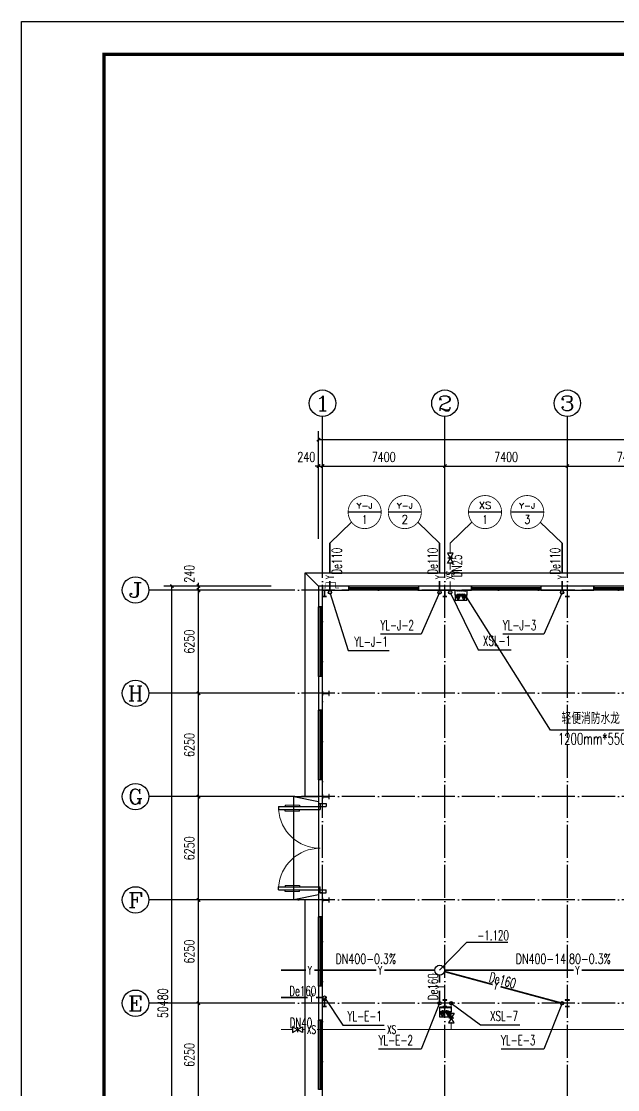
# Model space of a CAD drawing. Extents: x 13158459 to 15902229, y -1299598 to 28366.
# Drawn here: x 13898408 to 13934446, y -269868 to -205243 of the extents above; entities that cross this region are included whole.
import ezdxf
from ezdxf.enums import TextEntityAlignment as Align

# ---------------------------------------------------------------- set-up
doc = ezdxf.new("R2010")
doc.units = 0
doc.header["$LTSCALE"] = 1000
doc.header["$MEASUREMENT"] = 0
doc.linetypes.add('DOTE', pattern=[2.42, 2, -0.2, 0.02, -0.2])
for name, color, linetype in [('AXIS', 3, 'Continuous'), ('AXIS_TEXT', 7, 'Continuous'), ('COLUMN', 2, 'Continuous'), ('DIM_消防', 3, 'Continuous'), ('DIM_雨水', 3, 'Continuous'), ('DOTE', 8, 'DOTE'), ('EQUIP_消防', 7, 'Continuous'), ('PIPE-消防', 1, 'Continuous'), ('PIPE-雨水', 4, 'Continuous'), ('TEXT_消防', 7, 'Continuous'), ('TEXT_雨水', 7, 'Continuous'), ('TK', 4, 'Continuous'), ('TWT_LEAD', 3, 'Continuous'), ('TWT_TEXT', 7, 'Continuous'), ('VALVE_消防', 7, 'Continuous'), ('VPIPE-消防', 1, 'Continuous'), ('VPIPE-雨水', 4, 'Continuous'), ('WALL-PARAPET', 6, 'Continuous'), ('WELL_雨水', 4, 'Continuous'), ('WINDOW', 4, 'Continuous')]:
    doc.layers.add(name, color=color, linetype=linetype)
doc.styles.add('_TCH_AXIS', font='COMPLEX', dxfattribs={"bigfont": 'GBCBIG'})
doc.styles.add('_TCH_DIM', font='SIMPLEX', dxfattribs={"bigfont": 'GBCBIG'})
doc.styles.add('_TCH_DIM_T3', font='SIMPLEX', dxfattribs={"width": 0.705882, "bigfont": 'GBCBIG'})
doc.styles.add('_TWT_CIRCLE', font='COMPLEX', dxfattribs={"width": 1.1, "height": 3, "bigfont": 'HZTXT'})
doc.styles.add('_TWT_PIPEDN', font='SIMPLEX', dxfattribs={"width": 0.8, "height": 3, "bigfont": 'HZTXT'})
doc.styles.add('_TWT_PIPETEXT', font='COMPLEX', dxfattribs={"width": 0.8, "height": 2.5, "bigfont": 'HZTXT'})
doc.styles.add('_TWT_SERIAL', font='COMPLEX', dxfattribs={"width": 0.8, "height": 3, "bigfont": 'HZTXT'})
doc.styles.add('COMPLEX', font='COMPLEX')
doc.dimstyles.new('_TCH_ARCH&&200', dxfattribs={"dimtxt": 595, "dimasz": 200, "dimexe": 500, "dimexo": 600, "dimgap": 252.5, "dimtad": 1, "dimdec": 0, "dimzin": 0, "dimdsep": 46, "dimtxsty": '_TCH_DIM_T3', "dimblk": 'ARCHTICK', "dimcen": 0.09, "dimclrt": 7, "dimazin": 2, "dimtfac": 1, "dimtdec": 0, "dimtix": 1, "dimtmove": 2, "dimatfit": 3, "dimfxl": 0, "dimtolj": 1, "dimtzin": 0, "dimarcsym": 0})

# ---------------------------------------------------------------- blocks, each defined once
blk = doc.blocks.new('A$C797E1D2B')
at = {"layer": 'COLUMN'}
h = blk.add_hatch(color=256, dxfattribs=at)
h.paths.add_polyline_path([(125, 400), (250, 400), (250, 388), (130, 388), (130, 200), (125, 200)])
h.paths.add_polyline_path([(0, 400), (125, 400), (125, 200), (120, 200), (120, 388), (0, 388)])
h.paths.add_polyline_path([(0, 12), (120, 12), (120, 200), (125, 200), (125, 0), (0, 0)])
h.paths.add_polyline_path([(125, 200), (130, 200), (130, 12), (250, 12), (250, 0), (125, 0)])
blk.add_lwpolyline([(250, 0), (250, 12), (130, 12), (130, 388), (250, 388), (250, 400), (0, 400), (0, 388), (120, 388), (120, 12), (0, 12), (0, 0)], close=True, dxfattribs=at)
blk = doc.blocks.new('消防软管卷盘')
blk.add_lwpolyline([(4963954, 151899), (4963954, 150312), (4964641, 150312), (4964641, 151899)], close=True)
for points, const_width in [([(4964134, 151704), (4964482, 151704)], 1), ([(4964134, 151566), (4964482, 151566)], 1), ([(4964134, 151428), (4964482, 151428)], 1), ([(4964134, 151290), (4964482, 151290)], 1), ([(4964134, 151152), (4964482, 151152)], 1), ([(4964134, 151014), (4964482, 151014)], 0.1), ([(4964134, 150876), (4964482, 150876)], 1), ([(4964134, 150738), (4964482, 150738)], 1), ([(4964150, 150600), (4964499, 150600)], 1), ([(4964150, 150462), (4964499, 150462)], 1)]:
    blk.add_lwpolyline(points, dxfattribs=dict(const_width=const_width))
for centre, start, end in [((4964134, 151636), 90, 270), ((4964134, 151360), 90, 270), ((4964134, 151084), 90, 270), ((4964482, 151498), 270, 90), ((4964482, 151222), 270, 90), ((4964482, 150946), 270, 90), ((4964134, 150808), 90, 270), ((4964150, 150532), 90, 270), ((4964499, 150670), 270, 90)]:
    blk.add_arc(centre, 69, start, end)
blk = doc.blocks.new('$TwtSys$00000546')
h = blk.add_hatch()
h.set_pattern_fill('ANSI31', color=256, scale=200, style=0)
h.set_pattern_definition([(45, (-38543.802, -6670.83), (-17.67767, 17.67767), [])])
h.paths.add_polyline_path([(-65, 174), (65, 174), (65, 44), (-65, 44)])
for points in [[(0, 344), (-198, 0), (198, 0)], [(-65, 174), (65, 174), (65, 44), (-65, 44)]]:
    blk.add_lwpolyline(points, close=True)
blk = doc.blocks.new('92623')
blk.add_lwpolyline([(8910066, 83014), (8909273, 83014), (8909273, 82670), (8910066, 82670)], close=True)
at = {"xscale": -0.5, "yscale": 0.5, "zscale": 0.5, "rotation": 89.99999999998747}
blk.add_blockref('消防软管卷盘', (8985223, 2565334), dxfattribs=at)
at = {"layer": 'EQUIP_消防', "color": 8, "rotation": 180}
for p in [(8909471, 83014), (8909868, 83014)]:
    blk.add_blockref('$TwtSys$00000546', p, dxfattribs=at)
blk = doc.blocks.new('GeYuanFrame_82261577', base_point=(20.09, 4.53))
at = {"layer": 'TK'}
blk.add_lwpolyline([(20.09, 4.53), (20.09, 598.53), (1071.09, 598.53), (1071.09, 4.53)], close=True, dxfattribs=at)
at = {"layer": 'TK', "const_width": 1}
blk.add_lwpolyline([(45.09, 588.53), (1061.09, 588.53), (1061.09, 14.53), (45.09, 14.53)], close=True, dxfattribs=at)
blk = doc.blocks.new('_AXISO')
blk.add_circle((0, 0), 0.5)
at = {"layer": 'AXIS_TEXT', "style": 'COMPLEX', "width": 1.041667}
blk.add_attdef('A', text='', height=0.56, dxfattribs=at).set_placement((-0.25, -0.28), (0.25, -0.28), align=Align.FIT)
blk = doc.blocks.new('_ArchTick')
at = {"color": 0, "linetype": 'ByBlock', "const_width": 0.4}
blk.add_lwpolyline([(-0.5, -0.5), (0.5, 0.5)], dxfattribs=at)
blk = doc.blocks.new('*D148')
at = {"layer": 'AXIS', "color": 0, "lineweight": -2}
for p, q in [((13913508, -239403), (13907008, -239403)), ((13907508, -289883), (13907508, -239403)), ((13913508, -289883), (13907008, -289883))]:
    blk.add_line(p, q, dxfattribs=at)
at = {"layer": 'Defpoints', "color": 0}
for p in [(13907508, -239403), (13914108, -239403), (13914108, -289883)]:
    blk.add_point(p, dxfattribs=at)
at = {"layer": 'AXIS', "color": 0, "lineweight": -2, "xscale": 200, "yscale": 200, "zscale": 200}
for p, rotation in [((13907508, -239403), 90), ((13907508, -289883), 270)]:
    blk.add_blockref('_ArchTick', p, dxfattribs=dict(at, rotation=rotation))
at = {"layer": 'AXIS', "color": 7, "insert": (13906958, -264643), "char_height": 595, "attachment_point": 5, "rotation": 90, "style": '_TCH_DIM_T3'}
blk.add_mtext('\\A1;50480', dxfattribs=at)
blk = doc.blocks.new('*D154')
at = {"layer": 'AXIS', "color": 0, "lineweight": -2}
for p, q in [((13913508, -264643), (13908608, -264643)), ((13909108, -270893), (13909108, -264643)), ((13913508, -270893), (13908608, -270893))]:
    blk.add_line(p, q, dxfattribs=at)
at = {"layer": 'Defpoints', "color": 0}
for p in [(13909108, -264643), (13914108, -264643), (13914108, -270893)]:
    blk.add_point(p, dxfattribs=at)
at = {"layer": 'AXIS', "color": 0, "lineweight": -2, "xscale": 200, "yscale": 200, "zscale": 200}
for p, rotation in [((13909108, -264643), 90), ((13909108, -270893), 270)]:
    blk.add_blockref('_ArchTick', p, dxfattribs=dict(at, rotation=rotation))
at = {"layer": 'AXIS', "color": 7, "insert": (13908558, -267768), "char_height": 595, "attachment_point": 5, "rotation": 90, "style": '_TCH_DIM_T3'}
blk.add_mtext('\\A1;6250', dxfattribs=at)
blk = doc.blocks.new('*D155')
at = {"layer": 'AXIS', "color": 0, "lineweight": -2}
for p, q in [((13913508, -258393), (13908608, -258393)), ((13909108, -264643), (13909108, -258393)), ((13913508, -264643), (13908608, -264643))]:
    blk.add_line(p, q, dxfattribs=at)
at = {"layer": 'Defpoints', "color": 0}
for p in [(13909108, -258393), (13914108, -258393), (13914108, -264643)]:
    blk.add_point(p, dxfattribs=at)
at = {"layer": 'AXIS', "color": 0, "lineweight": -2, "xscale": 200, "yscale": 200, "zscale": 200}
for p, rotation in [((13909108, -258393), 90), ((13909108, -264643), 270)]:
    blk.add_blockref('_ArchTick', p, dxfattribs=dict(at, rotation=rotation))
at = {"layer": 'AXIS', "color": 7, "insert": (13908558, -261518), "char_height": 595, "attachment_point": 5, "rotation": 90, "style": '_TCH_DIM_T3'}
blk.add_mtext('\\A1;6250', dxfattribs=at)
blk = doc.blocks.new('*D156')
at = {"layer": 'AXIS', "color": 0, "lineweight": -2}
for p, q in [((13913508, -252143), (13908608, -252143)), ((13909108, -258393), (13909108, -252143)), ((13913508, -258393), (13908608, -258393))]:
    blk.add_line(p, q, dxfattribs=at)
at = {"layer": 'Defpoints', "color": 0}
for p in [(13909108, -252143), (13914108, -252143), (13914108, -258393)]:
    blk.add_point(p, dxfattribs=at)
at = {"layer": 'AXIS', "color": 0, "lineweight": -2, "xscale": 200, "yscale": 200, "zscale": 200}
for p, rotation in [((13909108, -252143), 90), ((13909108, -258393), 270)]:
    blk.add_blockref('_ArchTick', p, dxfattribs=dict(at, rotation=rotation))
at = {"layer": 'AXIS', "color": 7, "insert": (13908558, -255268), "char_height": 595, "attachment_point": 5, "rotation": 90, "style": '_TCH_DIM_T3'}
blk.add_mtext('\\A1;6250', dxfattribs=at)
blk = doc.blocks.new('*D157')
at = {"layer": 'AXIS', "color": 0, "lineweight": -2}
for p, q in [((13913508, -245893), (13908608, -245893)), ((13909108, -252143), (13909108, -245893)), ((13913508, -252143), (13908608, -252143))]:
    blk.add_line(p, q, dxfattribs=at)
at = {"layer": 'Defpoints', "color": 0}
for p in [(13909108, -245893), (13914108, -245893), (13914108, -252143)]:
    blk.add_point(p, dxfattribs=at)
at = {"layer": 'AXIS', "color": 0, "lineweight": -2, "xscale": 200, "yscale": 200, "zscale": 200}
for p, rotation in [((13909108, -245893), 90), ((13909108, -252143), 270)]:
    blk.add_blockref('_ArchTick', p, dxfattribs=dict(at, rotation=rotation))
at = {"layer": 'AXIS', "color": 7, "insert": (13908558, -249018), "char_height": 595, "attachment_point": 5, "rotation": 90, "style": '_TCH_DIM_T3'}
blk.add_mtext('\\A1;6250', dxfattribs=at)
blk = doc.blocks.new('*D158')
at = {"layer": 'AXIS', "color": 0, "lineweight": -2}
for p, q in [((13913508, -239643), (13908608, -239643)), ((13909108, -245893), (13909108, -239643)), ((13913508, -245893), (13908608, -245893))]:
    blk.add_line(p, q, dxfattribs=at)
at = {"layer": 'Defpoints', "color": 0}
for p in [(13909108, -239643), (13914108, -239643), (13914108, -245893)]:
    blk.add_point(p, dxfattribs=at)
at = {"layer": 'AXIS', "color": 0, "lineweight": -2, "xscale": 200, "yscale": 200, "zscale": 200}
for p, rotation in [((13909108, -239643), 90), ((13909108, -245893), 270)]:
    blk.add_blockref('_ArchTick', p, dxfattribs=dict(at, rotation=rotation))
at = {"layer": 'AXIS', "color": 7, "insert": (13908558, -242768), "char_height": 595, "attachment_point": 5, "rotation": 90, "style": '_TCH_DIM_T3'}
blk.add_mtext('\\A1;6250', dxfattribs=at)
blk = doc.blocks.new('*D159')
at = {"layer": 'AXIS', "color": 0, "lineweight": -2}
for p, q in [((13913508, -239403), (13908608, -239403)), ((13913508, -239643), (13908608, -239643)), ((13909108, -239403), (13909108, -239203)), ((13909108, -239643), (13909108, -239403)), ((13909108, -239643), (13909108, -239843))]:
    blk.add_line(p, q, dxfattribs=at)
at = {"layer": 'Defpoints', "color": 0}
for p in [(13909108, -239403), (13914108, -239403), (13914108, -239643)]:
    blk.add_point(p, dxfattribs=at)
at = {"layer": 'AXIS', "color": 0, "lineweight": -2, "xscale": 200, "yscale": 200, "zscale": 200}
for p, rotation in [((13909108, -239403), 270), ((13909108, -239643), 90)]:
    blk.add_blockref('_ArchTick', p, dxfattribs=dict(at, rotation=rotation))
at = {"layer": 'AXIS', "color": 7, "insert": (13908558, -238663), "char_height": 595, "attachment_point": 5, "rotation": 90, "style": '_TCH_DIM_T3'}
blk.add_mtext('\\A1;240', dxfattribs=at)
blk = doc.blocks.new('*D160')
at = {"layer": 'AXIS', "color": 0, "lineweight": -2}
for p, q in [((13916368, -236543), (13916368, -230043)), ((14079648, -236543), (14079648, -230043)), ((13916368, -230543), (14079648, -230543))]:
    blk.add_line(p, q, dxfattribs=at)
at = {"layer": 'Defpoints', "color": 0}
for p in [(14079648, -230543), (13916368, -237143), (14079648, -237143)]:
    blk.add_point(p, dxfattribs=at)
at = {"layer": 'AXIS', "color": 0, "lineweight": -2, "xscale": 200, "yscale": 200, "zscale": 200, "rotation": 180}
blk.add_blockref('_ArchTick', (13916368, -230543), dxfattribs=at)
at = {"layer": 'AXIS', "color": 0, "lineweight": -2, "xscale": 200, "yscale": 200, "zscale": 200}
blk.add_blockref('_ArchTick', (14079648, -230543), dxfattribs=at)
at = {"layer": 'AXIS', "color": 7, "insert": (13998008, -229993), "char_height": 595, "attachment_point": 5, "style": '_TCH_DIM_T3'}
blk.add_mtext('\\A1;163280', dxfattribs=at)
blk = doc.blocks.new('*D161')
at = {"layer": 'AXIS', "color": 0, "lineweight": -2}
for p, q in [((13916368, -236543), (13916368, -231643)), ((13916608, -236543), (13916608, -231643)), ((13916368, -232143), (13916168, -232143)), ((13916368, -232143), (13916608, -232143)), ((13916608, -232143), (13916808, -232143))]:
    blk.add_line(p, q, dxfattribs=at)
at = {"layer": 'Defpoints', "color": 0}
for p in [(13916608, -232143), (13916368, -237143), (13916608, -237143)]:
    blk.add_point(p, dxfattribs=at)
at = {"layer": 'AXIS', "color": 0, "lineweight": -2, "xscale": 200, "yscale": 200, "zscale": 200}
blk.add_blockref('_ArchTick', (13916368, -232143), dxfattribs=at)
at = {"layer": 'AXIS', "color": 0, "lineweight": -2, "xscale": 200, "yscale": 200, "zscale": 200, "rotation": 180}
blk.add_blockref('_ArchTick', (13916608, -232143), dxfattribs=at)
at = {"layer": 'AXIS', "color": 7, "insert": (13915628, -231593), "char_height": 595, "attachment_point": 5, "style": '_TCH_DIM_T3'}
blk.add_mtext('\\A1;240', dxfattribs=at)
blk = doc.blocks.new('*D162')
at = {"layer": 'AXIS', "color": 0, "lineweight": -2}
for p, q in [((13916608, -236543), (13916608, -231643)), ((13924008, -236543), (13924008, -231643)), ((13916608, -232143), (13924008, -232143))]:
    blk.add_line(p, q, dxfattribs=at)
at = {"layer": 'Defpoints', "color": 0}
for p in [(13924008, -232143), (13916608, -237143), (13924008, -237143)]:
    blk.add_point(p, dxfattribs=at)
at = {"layer": 'AXIS', "color": 0, "lineweight": -2, "xscale": 200, "yscale": 200, "zscale": 200, "rotation": 180}
blk.add_blockref('_ArchTick', (13916608, -232143), dxfattribs=at)
at = {"layer": 'AXIS', "color": 0, "lineweight": -2, "xscale": 200, "yscale": 200, "zscale": 200}
blk.add_blockref('_ArchTick', (13924008, -232143), dxfattribs=at)
at = {"layer": 'AXIS', "color": 7, "insert": (13920308, -231593), "char_height": 595, "attachment_point": 5, "style": '_TCH_DIM_T3'}
blk.add_mtext('\\A1;7400', dxfattribs=at)
blk = doc.blocks.new('*D163')
at = {"layer": 'AXIS', "color": 0, "lineweight": -2}
for p, q in [((13924008, -236543), (13924008, -231643)), ((13931408, -236543), (13931408, -231643)), ((13924008, -232143), (13931408, -232143))]:
    blk.add_line(p, q, dxfattribs=at)
at = {"layer": 'Defpoints', "color": 0}
for p in [(13931408, -232143), (13924008, -237143), (13931408, -237143)]:
    blk.add_point(p, dxfattribs=at)
at = {"layer": 'AXIS', "color": 0, "lineweight": -2, "xscale": 200, "yscale": 200, "zscale": 200, "rotation": 180}
blk.add_blockref('_ArchTick', (13924008, -232143), dxfattribs=at)
at = {"layer": 'AXIS', "color": 0, "lineweight": -2, "xscale": 200, "yscale": 200, "zscale": 200}
blk.add_blockref('_ArchTick', (13931408, -232143), dxfattribs=at)
at = {"layer": 'AXIS', "color": 7, "insert": (13927708, -231593), "char_height": 595, "attachment_point": 5, "style": '_TCH_DIM_T3'}
blk.add_mtext('\\A1;7400', dxfattribs=at)
blk = doc.blocks.new('*D164')
at = {"layer": 'AXIS', "color": 0, "lineweight": -2}
for p, q in [((13931408, -236543), (13931408, -231643)), ((13938808, -236543), (13938808, -231643)), ((13931408, -232143), (13938808, -232143))]:
    blk.add_line(p, q, dxfattribs=at)
at = {"layer": 'Defpoints', "color": 0}
for p in [(13938808, -232143), (13931408, -237143), (13938808, -237143)]:
    blk.add_point(p, dxfattribs=at)
at = {"layer": 'AXIS', "color": 0, "lineweight": -2, "xscale": 200, "yscale": 200, "zscale": 200, "rotation": 180}
blk.add_blockref('_ArchTick', (13931408, -232143), dxfattribs=at)
at = {"layer": 'AXIS', "color": 0, "lineweight": -2, "xscale": 200, "yscale": 200, "zscale": 200}
blk.add_blockref('_ArchTick', (13938808, -232143), dxfattribs=at)
at = {"layer": 'AXIS', "color": 7, "insert": (13935108, -231593), "char_height": 595, "attachment_point": 5, "style": '_TCH_DIM_T3'}
blk.add_mtext('\\A1;7400', dxfattribs=at)
blk = doc.blocks.new('$DorLib2D$00000011')
at = {"lineweight": 13}
for p, q in [((-0.483, 0.396), (-0.483, 0.235)), ((-0.417, 0.396), (-0.417, 0.235)), ((0.417, 0.396), (0.417, 0.235)), ((0.483, 0.396), (0.483, 0.235))]:
    blk.add_line(p, q, dxfattribs=at)
for p, q in [((-0.483, 0.396), (-0.467, 0.396)), ((-0.467, 0.471), (-0.467, -0.062)), ((-0.467, 0.471), (-0.433, 0.471)), ((-0.433, 0.471), (-0.433, 0.004)), ((-0.417, 0.396), (-0.433, 0.396)), ((0.417, 0.396), (0.433, 0.396)), ((0.433, 0.471), (0.433, 0.004)), ((0.467, 0.471), (0.433, 0.471)), ((0.467, 0.471), (0.467, -0.062)), ((0.483, 0.396), (0.467, 0.396)), ((-0.483, 0.235), (-0.467, 0.235)), ((-0.417, 0.235), (-0.433, 0.235)), ((0.417, 0.235), (0.433, 0.235)), ((0.483, 0.235), (0.467, 0.235)), ((-0.5, 0.004), (-0.433, 0.004)), ((-0.5, 0.004), (-0.5, -0.062)), ((0.5, 0.004), (0.433, 0.004)), ((0.5, 0.004), (0.5, -0.062)), ((-0.5, -0.062), (-0.467, -0.062)), ((0.5, -0.062), (0.467, -0.062))]:
    blk.add_line(p, q)
for centre, start, end in [((-0.467, 0.004), 0, 85.904), ((0.467, 0.004), 94.096, 180)]:
    blk.add_arc(centre, 0.467, start, end, dxfattribs=at)
blk = doc.blocks.new('$TCHSYS$WIN2D')
for p, q in [((-0.5, 0.5), (0.5, 0.5)), ((-0.5, 0.5), (-0.5, -0.5)), ((0.5, 0.5), (0.5, -0.5)), ((0.5, 0.167), (-0.5, 0.167)), ((0.5, -0.167), (-0.5, -0.167)), ((-0.5, -0.5), (0.5, -0.5))]:
    blk.add_line(p, q)
blk = doc.blocks.new('$VALVE$00000296')
for points in [[(-125, 72), (-125, -72), (125, 72), (125, -72), (-125, 72)], [(0, 60), (0, -64)]]:
    blk.add_lwpolyline(points)
for p in [(-125, 0), (125, 0)]:
    blk.add_point(p)
blk = doc.blocks.new('$TWTSYS$00000187')
blk.add_circle((0, 0, 0), 0.5)

msp = doc.modelspace()

# ---------------------------------------------------------------- linework, layer by layer
at = {"color": 8, "ltscale": 0.5}
for p, q in [((13916368, -239403.1), (13915568, -238603.1)), ((13914868, -252143.1), (13916368, -252443.1)), ((13916368, -258093.1), (13914868, -258393.1))]:
    msp.add_line(p, q, dxfattribs=at)
at = {"color": 3}
for p, q in [((13930380.9, -248117.3), (13925329.4, -240097.7)), ((13939222.3, -248117.3), (13930380.9, -248117.3))]:
    msp.add_line(p, q, dxfattribs=at)
at = {"color": 8, "ltscale": 0.5}
for points in [[(13915568, -252143.1), (13915568, -238603.1), (13938808, -238603.1)], [(13916368, -258393.1), (13914868, -258393.1), (13914868, -252143.1), (13916368, -252143.1)], [(13915568, -270893.1), (13915568, -258393.1)]]:
    msp.add_lwpolyline(points, dxfattribs=at)
at = {"color": 8, "const_width": 30}
msp.add_lwpolyline([(13916608, -239523.1), (13916808, -239523.1), (13916808, -239203.1), (13917408, -239203.1), (13917408, -239523.1), (13917608, -239523.1)], dxfattribs=at)
at = {"layer": 'AXIS'}
for p, q in [((13916608, -237143.1), (13916608, -229143.1)), ((13924008, -237143.1), (13924008, -229143.1)), ((13931408, -237143.1), (13931408, -229143.1)), ((13914108, -239643.1), (13906108, -239643.1)), ((13914108, -245893.1), (13906108, -245893.1)), ((13914108, -252143.1), (13906108, -252143.1)), ((13914108, -258393.1), (13906108, -258393.1)), ((13914108, -264643.1), (13906108, -264643.1))]:
    msp.add_line(p, q, dxfattribs=at)
at = {"layer": 'DIM_消防'}
for p, q in [((13920157.2, -234928.4), (13918157.2, -234928.4)), ((13922583.7, -234928.4), (13920583.7, -234928.4)), ((13927432.2, -234928.4), (13925432.2, -234928.4)), ((13929983.7, -234928.4), (13927983.7, -234928.4)), ((13917052.5, -236801.9), (13918368.2, -235542.7)), ((13923688.4, -236801.9), (13922372.7, -235542.7)), ((13924327.5, -236801.9), (13925643.2, -235542.7)), ((13931088.4, -236801.9), (13929772.7, -235542.7)), ((13924327.5, -239787.1), (13926015.5, -243252.9, 3000)), ((13926015.5, -243252.9, 3000), (13928011, -243252.9, 3000))]:
    msp.add_line(p, q, dxfattribs=at)
at = {"layer": 'DIM_消防', "color": 3}
for p, q in [((13924387.2, -264643.1), (13926166.1, -265954.8)), ((13926166.1, -265954.8), (13928529.3, -265954.8))]:
    msp.add_line(p, q, dxfattribs=at)
at = {"layer": 'DIM_消防', "const_width": 50}
for points in [[(13920157.2, -234928.4, 1), (13918157.2, -234928.4, 1)], [(13922583.7, -234928.4, 1), (13920583.7, -234928.4, 1)], [(13927432.2, -234928.4, 1), (13925432.2, -234928.4, 1)], [(13929983.7, -234928.4, 1), (13927983.7, -234928.4, 1)]]:
    msp.add_lwpolyline(points, format="xyb", close=True, dxfattribs=at)
at = {"layer": 'DIM_雨水'}
for p, q in [((13917052.5, -239787.1), (13918162.6, -243309.3)), ((13923688.4, -239787.1), (13922578.4, -242315.5)), ((13931088.4, -239787.1), (13929978.4, -242315.5)), ((13922578.4, -242315.5), (13920108.1, -242315.5)), ((13929978.4, -242315.5), (13927508.1, -242315.5)), ((13918162.6, -243309.3), (13920632.9, -243309.3)), ((13916733.3, -264299.4), (13917843.4, -265963.4)), ((13923688.4, -264643.1), (13922578.4, -267420.2)), ((13931088.4, -264643.1, 3000), (13929978.4, -267420.2, 3000)), ((13917843.4, -265963.4), (13920331.6, -265963.4)), ((13922578.4, -267420.2), (13920000.3, -267420.2)), ((13929978.4, -267420.2, 3000), (13927400.3, -267420.2, 3000))]:
    msp.add_line(p, q, dxfattribs=at)
at = {"layer": 'DOTE'}
for p, q in [((13916608, -292143.1), (13916608, -237143.1)), ((13924008, -292143.1), (13924008, -237143.1)), ((13931408, -292143.1), (13931408, -237143.1)), ((14081908, -239643.1), (13914108, -239643.1)), ((14081908, -245893.1), (13914108, -245893.1)), ((14081908, -252143.1), (13914108, -252143.1)), ((14081908, -258393.1), (13914108, -258393.1)), ((14081908, -264643.1), (13914108, -264643.1))]:
    msp.add_line(p, q, dxfattribs=at)
at = {"layer": 'PIPE-消防', "linetype": 'Continuous', "const_width": 70}
for points in [[(13924327.5, -237415.2), (13924327.5, -236801.9)], [(13924327.5, -238410), (13924327.5, -238015.2)], [(13924327.5, -239687.1), (13924327.5, -239128.1)], [(13924387.2, -264743.1), (13924387.2, -265234.5)], [(13914092, -266234.2), (13914801.8, -266234.2)], [(13915401.8, -266234.2), (13915567.6, -266234.2)], [(13916285.7, -266234.2), (13920410.7, -266234.2)], [(13921128.8, -266234.2), (13924387.2, -266234.2)], [(13924387.2, -265834.5), (13924387.2, -266234.2)], [(13924387.2, -266234.2), (13939710.5, -266234.2)]]:
    msp.add_lwpolyline(points, dxfattribs=at)
at = {"layer": 'PIPE-雨水', "linetype": 'Continuous', "const_width": 100}
for points in [[(13917052.5, -238600.1), (13917052.5, -236801.9)], [(13923688.4, -238600.1), (13923688.4, -236801.9)], [(13931088.4, -238600.1), (13931088.4, -236801.9)], [(13917052.5, -239687.1), (13917052.5, -239089.6)], [(13923688.4, -239687.1), (13923688.4, -239089.6)], [(13931088.4, -239687.1), (13931088.4, -239089.6)], [(13915618.5, -262643.1), (13914092, -262643.1)], [(13919864.5, -262643.1), (13916108.1, -262643.1)], [(13923388.4, -262643.1), (13920354, -262643.1)], [(13923978.1, -262721.3), (13926895.4, -263509.8)], [(13931789, -262643.1), (13923988.4, -262643.1)], [(13938188.4, -262643.1), (13932278.5, -262643.1)], [(13927368, -263637.5), (13930991.9, -264617)], [(13915716.3, -264299.4), (13914092, -264299.4)], [(13916633.3, -264299.4), (13916205.9, -264299.4)]]:
    msp.add_lwpolyline(points, dxfattribs=at)
at = {"layer": 'PIPE-雨水', "linetype": 'Continuous', "ltscale": 2, "const_width": 100}
for points in [[(13923688.4, -263390.7), (13923688.4, -262943.1)], [(13923688.4, -264543.1), (13923688.4, -263880.2)]]:
    msp.add_lwpolyline(points, dxfattribs=at)
at = {"layer": 'TWT_LEAD'}
for p, q in [((13923688.4, -262643.1), (13925327.1, -260951.4)), ((13925327.1, -260951.4), (13927808.9, -260951.4))]:
    msp.add_line(p, q, dxfattribs=at)
at = {"layer": 'VPIPE-消防', "linetype": 'Continuous'}
for centre in [(13924327.5, -239787.1), (13924387.2, -264643.1)]:
    msp.add_circle(centre, 100, dxfattribs=at)
at = {"layer": 'VPIPE-雨水', "linetype": 'Continuous'}
for centre in [(13917052.5, -239787.1), (13923688.4, -239787.1), (13931088.4, -239787.1), (13916733.3, -264299.4), (13923688.4, -264643.1), (13931088.4, -264643.1)]:
    msp.add_circle(centre, 100, dxfattribs=at)
at = {"layer": 'WALL-PARAPET'}
for p, q in [((13916368, -239403.1), (13916368, -240668.1)), ((13918208, -239403.1), (13916368, -239403.1)), ((13916608, -240668.1), (13916608, -239643.1)), ((13916608, -239643.1), (13918208, -239643.1)), ((13918208, -239643.1), (13918208, -239403.1)), ((13925608, -239403.1), (13922408, -239403.1)), ((13922408, -239403.1), (13922408, -239643.1)), ((13922408, -239643.1), (13925608, -239643.1)), ((13925608, -239643.1), (13925608, -239403.1)), ((13933008, -239403.1), (13929808, -239403.1)), ((13929808, -239403.1), (13929808, -239643.1)), ((13929808, -239643.1), (13933008, -239643.1)), ((13933008, -239643.1), (13933008, -239403.1)), ((13916368, -240668.1), (13916608, -240668.1)), ((13916368, -244868.1), (13916368, -246918.1)), ((13916608, -244868.1), (13916368, -244868.1)), ((13916608, -246918.1), (13916608, -244868.1)), ((13916368, -246918.1), (13916608, -246918.1)), ((13916368, -251118.1), (13916368, -252568.1)), ((13916608, -251118.1), (13916368, -251118.1)), ((13916608, -252568.1), (13916608, -251118.1)), ((13916368, -252568.1), (13916608, -252568.1)), ((13916368, -257968.1), (13916368, -259418.1)), ((13916608, -257968.1), (13916368, -257968.1)), ((13916608, -259418.1), (13916608, -257968.1)), ((13916368, -259418.1), (13916608, -259418.1)), ((13916368, -263618.1), (13916368, -265668.1)), ((13916608, -263618.1), (13916368, -263618.1)), ((13916608, -265668.1), (13916608, -263618.1)), ((13916368, -265668.1), (13916608, -265668.1))]:
    msp.add_line(p, q, dxfattribs=at)
at = {"layer": 'WINDOW'}
msp.add_line((13916368, -252568.1), (13916368, -257968.1), dxfattribs=at)

# ---------------------------------------------------------------- block references
for name, p, xscale, yscale, zscale in [('GeYuanFrame_82261577', (13898408, -324043.1), 200, 200, 200), ('92623', (6066650.7, -313164.1), 0.882, 0.882, 0.882), ('92623', (6065711, -338372.4), 0.882, 0.882, 0.882)]:
    msp.add_blockref(name, p, dxfattribs=dict(xscale=xscale, yscale=yscale, zscale=zscale))
for p, rotation in [((13916858, -239643.1), 180), ((13924133, -239643.1), 180), ((13931533, -239643.1), 180), ((13917008, -246018.1), 89.99999999999999), ((13917008, -252268.1), 89.99999999999999), ((13917008, -258518.1), 89.99999999999999), ((13916858, -264443.1), 180), ((13924133, -264443.1), 180), ((13931533, -264443.1), 180)]:
    msp.add_blockref('A$C797E1D2B', p, dxfattribs=dict(rotation=rotation))
at = {"layer": 'AXIS'}
ref = msp.add_blockref('_AXISO', (13916608, -228343.1), dxfattribs=dict(at, xscale=1600, yscale=1600, zscale=1600))
ref.add_attrib('A', '1', dxfattribs={"layer": 'AXIS_TEXT', "ltscale": 0.5, "height": 905.1, "style": '_TCH_AXIS', "width": 2.333333}).set_placement((13916155.4, -228795.6), (13917060.5, -228795.6), align=Align.FIT)
ref = msp.add_blockref('_AXISO', (13924008, -228343.1), dxfattribs=dict(at, xscale=1600, yscale=1600, zscale=1600))
ref.add_attrib('A', '2', dxfattribs={"layer": 'AXIS_TEXT', "ltscale": 0.5, "height": 905.1, "style": '_TCH_AXIS', "width": 1.5}).set_placement((13923555.4, -228795.6), (13924460.5, -228795.6), align=Align.FIT)
ref = msp.add_blockref('_AXISO', (13931408, -228343.1), dxfattribs=dict(at, xscale=1600, yscale=1600, zscale=1600))
ref.add_attrib('A', '3', dxfattribs={"layer": 'AXIS_TEXT', "ltscale": 0.5, "height": 905.1, "style": '_TCH_AXIS', "width": 1.5}).set_placement((13930955.4, -228795.6), (13931860.5, -228795.6), align=Align.FIT)
ref = msp.add_blockref('_AXISO', (13905308, -239643.1), dxfattribs=dict(at, xscale=1600, yscale=1600, zscale=1600))
ref.add_attrib('A', 'J', dxfattribs={"layer": 'AXIS_TEXT', "ltscale": 0.5, "height": 905.1, "style": '_TCH_AXIS', "width": 1.909091}).set_placement((13904855.4, -240095.6), (13905760.5, -240095.6), align=Align.FIT)
ref = msp.add_blockref('_AXISO', (13905308, -245893.1), dxfattribs=dict(at, xscale=1600, yscale=1600, zscale=1600))
ref.add_attrib('A', 'H', dxfattribs={"layer": 'AXIS_TEXT', "ltscale": 0.5, "height": 905.1, "style": '_TCH_AXIS', "width": 1.05}).set_placement((13904855.4, -246345.6), (13905760.5, -246345.6), align=Align.FIT)
ref = msp.add_blockref('_AXISO', (13905308, -252143.1), dxfattribs=dict(at, xscale=1600, yscale=1600, zscale=1600))
ref.add_attrib('A', 'G', dxfattribs={"layer": 'AXIS_TEXT', "ltscale": 0.5, "height": 905.1, "style": '_TCH_AXIS', "width": 1.166667}).set_placement((13904855.4, -252595.6), (13905760.5, -252595.6), align=Align.FIT)
ref = msp.add_blockref('_AXISO', (13905308, -258393.1), dxfattribs=dict(at, xscale=1600, yscale=1600, zscale=1600))
ref.add_attrib('A', 'F', dxfattribs={"layer": 'AXIS_TEXT', "ltscale": 0.5, "height": 905.1, "style": '_TCH_AXIS', "width": 1.3125}).set_placement((13904855.4, -258845.6), (13905760.5, -258845.6), align=Align.FIT)
ref = msp.add_blockref('_AXISO', (13905308, -264643.1), dxfattribs=dict(at, xscale=1600, yscale=1600, zscale=1600))
ref.add_attrib('A', 'E', dxfattribs={"layer": 'AXIS_TEXT', "ltscale": 0.5, "height": 905.1, "style": '_TCH_AXIS', "width": 1.3125}).set_placement((13904855.4, -265095.6), (13905760.5, -265095.6), align=Align.FIT)
at = {"layer": 'VALVE_消防', "xscale": -2.4, "yscale": -2.4, "zscale": 2.4}
for p, rotation in [((13924327.5, -237715.2), 90), ((13924387.2, -265534.5), 270)]:
    msp.add_blockref('$VALVE$00000296', p, dxfattribs=dict(at, rotation=rotation))
at = {"layer": 'VALVE_消防', "xscale": 2.4, "yscale": 2.4, "zscale": 2.4}
msp.add_blockref('$VALVE$00000296', (13915101.8, -266234.2), dxfattribs=at)
at = {"layer": 'WELL_雨水', "xscale": 600, "yscale": 600, "zscale": 600, "rotation": 180}
msp.add_blockref('$TWTSYS$00000187', (13923688.4, -262643.1), dxfattribs=at)
at = {"layer": 'WINDOW'}
for name, p, xscale, yscale, zscale, rotation in [('$TCHSYS$WIN2D', (13920308, -239523.1), 4200, -240, 4200, 180), ('$TCHSYS$WIN2D', (13927708, -239523.1), 4200, -240, 4200, 180), ('$TCHSYS$WIN2D', (13935108, -239523.1), 4200, -240, 4200, 180), ('$TCHSYS$WIN2D', (13916488, -242768.1), -4200, 240, -4200, 270), ('$TCHSYS$WIN2D', (13916488, -249018.1), -4200, 240, -4200, 270), ('$DorLib2D$00000011', (13916488, -255268.1), 5400, -5400, 5400, 270), ('$TCHSYS$WIN2D', (13916488, -261518.1), -4200, 240, -4200, 270), ('$TCHSYS$WIN2D', (13916488, -267768.1), -4200, 240, -4200, 270)]:
    msp.add_blockref(name, p, dxfattribs=dict(at, xscale=xscale, yscale=yscale, zscale=zscale, rotation=rotation))

# ---------------------------------------------------------------- texts
at = {"layer": 'DIM_消防', "color": 7, "style": '_TWT_CIRCLE'}
for s, height, p, p2 in [('Y-J', 319.91, (13918671.3, -234706.8), (13919643.2, -234706.8)), ('Y-J', 319.91, (13921097.7, -234706.8), (13922069.7, -234706.8)), ('XS', 423.95, (13926054.7, -234727.6), (13926809.8, -234727.6)), ('Y-J', 319.91, (13928497.7, -234706.8), (13929469.7, -234706.8)), ('1', 533.3, (13919031.5, -235645.2), (13919283, -235645.2)), ('2', 517.5, (13921394, -235631.6), (13921773.4, -235631.6)), ('1', 533.3, (13926306.5, -235645.2), (13926558, -235645.2)), ('3', 517.5, (13928794, -235631.6), (13929173.4, -235631.6))]:
    msp.add_text(s, height=height, dxfattribs=at).set_placement(p, p2, align=Align.FIT)
at = {"layer": 'TEXT_消防', "linetype": 'Continuous', "style": '_TWT_PIPEDN', "width": 0.64}
msp.add_text('DN25', height=600, rotation=90, dxfattribs=at).set_placement((13925027.5, -238866.2))
at = {"layer": 'TEXT_消防', "style": '_TWT_PIPETEXT', "width": 0.64}
msp.add_text('XS', height=500, rotation=90, dxfattribs=at).set_placement((13924577.5, -239028.1))
at = {"layer": 'TEXT_消防', "linetype": 'Continuous', "style": '_TWT_PIPEDN', "width": 0.64}
msp.add_text('DN40', height=600, dxfattribs=at).set_placement((13914624.2, -266134.2))
at = {"layer": 'TEXT_消防', "style": '_TWT_PIPETEXT', "width": 0.64}
for p in [(13915667.6, -266484.2), (13920510.7, -266484.2)]:
    msp.add_text('XS', height=500, dxfattribs=at).set_placement(p)
at = {"layer": 'TEXT_雨水', "linetype": 'Continuous', "style": '_TWT_PIPEDN', "width": 0.64}
for s, rotation, p in [('De110', 90, (13917773.4, -238716)), ('De110', 90, (13923567.5, -238716)), ('De110', 90, (13930967.5, -238716)), ('De160', 90, (13923588.4, -264456.8)), ('De160', 344.875993, (13926629, -263334.2))]:
    msp.add_text(s, height=600, rotation=rotation, dxfattribs=at).set_placement(p)
at = {"layer": 'TEXT_雨水', "style": '_TWT_PIPETEXT', "width": 0.64}
for rotation, p in [(90, (13917302.5, -238989.6)), (90, (13923938.4, -238989.6)), (90, (13931338.4, -238989.6)), (90, (13923938.4, -263780.2)), (344.875993, (13926926.7, -263777.3))]:
    msp.add_text('Y', height=500, rotation=rotation, dxfattribs=at).set_placement(p)
for p in [(13915718.5, -262893.1), (13919964.5, -262893.1), (13931889, -262893.1), (13915816.3, -264549.4)]:
    msp.add_text('Y', height=500, dxfattribs=at).set_placement(p)
at = {"layer": 'TEXT_雨水', "linetype": 'Continuous', "style": '_TWT_PIPEDN', "width": 0.64}
msp.add_text('De160', height=600, dxfattribs=at).set_placement((13914598.9, -264199.4))
at = {"layer": 'TWT_TEXT'}
for s, height, style, width, p in [('YL-J-2', 600, '_TWT_SERIAL', 0.64, (13920108.1, -242075.5)), ('YL-J-3', 600, '_TWT_SERIAL', 0.64, (13927508.1, -242075.5)), ('YL-J-1', 600, '_TWT_SERIAL', 0.64, (13918530, -243069.3)), ('XSL-1', 600, '_TWT_SERIAL', 0.64, (13926310.5, -243012.9, 3000)), ('轻便消防水龙', 700, '_TWT_PIPEDN', 0.8, (13931058.1, -247757.5)), ('1200mm*550mm*160mm', 700, '_TWT_PIPEDN', 0.64, (13930833.8, -248995.1)), ('-1.120', 600, '_TWT_SERIAL', 0.64, (13925962, -260831.4)), ('DN400-0.3%', 595, '_TCH_DIM', 0.705882, (13917395.9, -262255.3)), ('DN400-14.80-0.3%', 595, '_TCH_DIM', 0.705882, (13928287.9, -262255.3)), ('YL-E-1', 600, '_TWT_SERIAL', 0.64, (13918119, -265723.4)), ('XSL-7', 600, '_TWT_SERIAL', 0.64, (13926737.3, -265714.8)), ('YL-E-2', 600, '_TWT_SERIAL', 0.64, (13920000.3, -267180.2)), ('YL-E-3', 600, '_TWT_SERIAL', 0.64, (13927400.3, -267180.2, 3000))]:
    msp.add_text(s, height=height, dxfattribs=dict(at, style=style, width=width)).set_placement(p)

# ---------------------------------------------------------------- dimensions: what is measured, and where the dimension line sits
at = {"layer": 'AXIS'}
for p1, p2, distance, text, picture, middle in [((13916368, -237143.1), (14079648, -237143.1), 6600, '163280', '*D160', (13998008, -229993.1)), ((13916608, -237143.1), (13924008, -237143.1), 5000, '7400', '*D162', (13920308, -231593.1)), ((13924008, -237143.1), (13931408, -237143.1), 5000, '7400', '*D163', (13927708, -231593.1)), ((13931408, -237143.1), (13938808, -237143.1), 5000, '7400', '*D164', (13935108, -231593.1)), ((13914108, -289883.1), (13914108, -239403.1), 6600, '50480', '*D148', (13906958, -264643.1)), ((13914108, -245893.1), (13914108, -239643.1), 5000, '6250', '*D158', (13908558, -242768.1)), ((13914108, -252143.1), (13914108, -245893.1), 5000, '6250', '*D157', (13908558, -249018.1)), ((13914108, -258393.1), (13914108, -252143.1), 5000, '6250', '*D156', (13908558, -255268.1)), ((13914108, -264643.1), (13914108, -258393.1), 5000, '6250', '*D155', (13908558, -261518.1)), ((13914108, -270893.1), (13914108, -264643.1), 5000, '6250', '*D154', (13908558, -267768.1))]:
    dim = msp.add_aligned_dim(p1=p1, p2=p2, distance=distance, text=text, dimstyle='_TCH_ARCH&&200', dxfattribs=at)
    dim.commit()
    dim.dimension.update_dxf_attribs({"geometry": picture, "text_midpoint": middle})
for base, p1, p2, angle, picture, middle in [((13916608, -232143.1), (13916368, -237143.1), (13916608, -237143.1), 0, '*D161', (13915628, -231593.1)), ((13909108, -239403.1), (13914108, -239643.1), (13914108, -239403.1), 90, '*D159', (13908558, -238663.1))]:
    dim = msp.add_linear_dim(base=base, p1=p1, p2=p2, angle=angle, text='240', dimstyle='_TCH_ARCH&&200', dxfattribs=at)
    dim.commit()
    dim.dimension.update_dxf_attribs({"geometry": picture, "text_midpoint": middle, "dimtype": 161})

doc.saveas('drawing.dxf')
